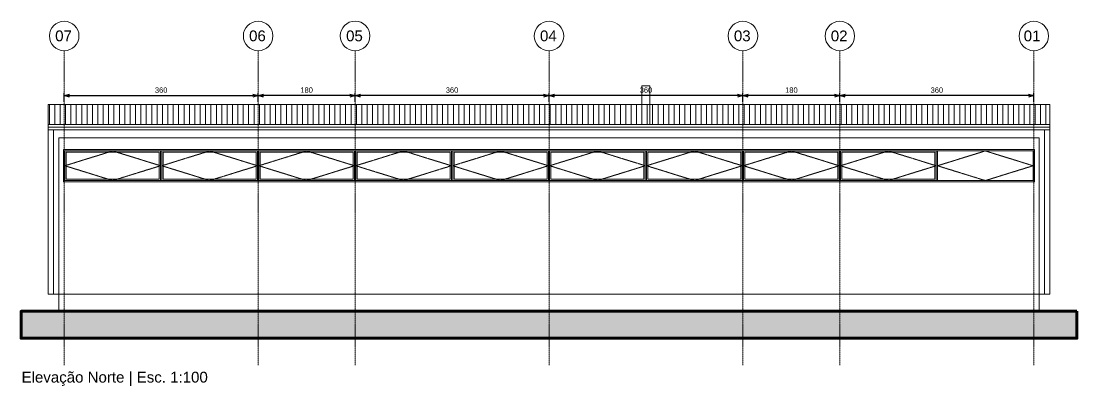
# Model space of a CAD drawing. Header units: metres. Extents: x -541 to 3567, y -3379 to 77.
# Drawn here: x -436 to 1524, y -600 to 77 of the extents above; entities that cross this region are included whole.
import ezdxf

# ---------------------------------------------------------------- set-up
doc = ezdxf.new("R2010")
doc.units = ezdxf.units.M
doc.header["$LTSCALE"] = 0.2
doc.header["$PDMODE"] = 3
doc.linetypes.add('ACAD_ISO10W100', pattern=[18, 12, -3, 0, -3])
doc.linetypes.add('HIDDEN2', pattern=[4.7625, 3.175, -1.5875])
doc.layers.add('COTAS E ANOTAÇÕES', color=150, linetype='Continuous')
for name, color, linetype, lineweight in [('EIXOS', 8, 'ACAD_ISO10W100', 9), ('HACH_LINHAS', 8, 'Continuous', 9), ('HACH_SÓLIDAS', 252, 'Continuous', 9), ('LINHA FINA', 1, 'Continuous', 9), ('LINHA GROSSA', 6, 'Continuous', 60), ('PROJEÇAO', 30, 'HIDDEN2', 9)]:
    doc.layers.add(name, color=color, linetype=linetype, lineweight=lineweight)
doc.styles.add('0E1 2mm', font='arial.ttf', dxfattribs={"height": 2})
doc.styles.get("Standard").update_dxf_attribs({"font": 'arial.ttf'})
doc.dimstyles.get("Standard").update_dxf_attribs({"dimtxt": 10, "dimasz": 10, "dimexe": 5, "dimexo": 5, "dimgap": 5, "dimtad": 1, "dimdec": 0, "dimzin": 0, "dimdsep": 46, "dimtxsty": 'Standard', "dimblk": 'OPEN30', "dimcen": 2, "dimadec": 0, "dimazin": 0, "dimtfac": 1, "dimtdec": 0, "dimtofl": 0, "dimtmove": 0, "dimatfit": 3, "dimfxl": 1, "dimtolj": 1, "dimtzin": 0, "dimarcsym": 0})

# ---------------------------------------------------------------- blocks, each defined once
blk = doc.blocks.new('_Open30')
at = {"color": 0, "linetype": 'ByBlock', "lineweight": -2}
for p, q in [((-1, 0.27), (0, 0)), ((0, 0), (-1, -0.27)), ((0, 0), (-1, 0))]:
    blk.add_line(p, q, dxfattribs=at)
blk = doc.blocks.new('*D45')
at = {"layer": 'COTAS E ANOTAÇÕES', "color": 0, "lineweight": -2, "transparency": 16777216}
for p, q in [((1083.7, -73.1), (1083.7, -56.3)), ((1443.7, -73.1), (1443.7, -56.3)), ((1433.7, -61.3), (1093.7, -61.3))]:
    blk.add_line(p, q, dxfattribs=at)
at = {"layer": 'Defpoints', "color": 0, "transparency": 16777216}
for p in [(1083.7, -61.3), (1083.7, -78.1), (1443.7, -78.1)]:
    blk.add_point(p, dxfattribs=at)
at = {"layer": 'COTAS E ANOTAÇÕES', "color": 0, "lineweight": -2, "transparency": 16777216, "xscale": 10, "yscale": 10, "zscale": 10, "rotation": 180}
blk.add_blockref('_Open30', (1083.7, -61.3), dxfattribs=at)
at = {"layer": 'COTAS E ANOTAÇÕES', "color": 0, "lineweight": -2, "transparency": 16777216, "xscale": 10, "yscale": 10, "zscale": 10}
blk.add_blockref('_Open30', (1443.7, -61.3), dxfattribs=at)
at = {"layer": 'COTAS E ANOTAÇÕES', "color": 0, "transparency": 16777216, "insert": (1263.7, -51.2), "char_height": 10, "attachment_point": 5}
blk.add_mtext('\\A1;360', dxfattribs=at)
blk = doc.blocks.new('*D46')
at = {"layer": 'COTAS E ANOTAÇÕES', "color": 0, "lineweight": -2, "transparency": 16777216}
for p, q in [((903.7, -73.1), (903.7, -56.3)), ((1083.7, -73.1), (1083.7, -56.3)), ((1073.7, -61.3), (913.7, -61.3))]:
    blk.add_line(p, q, dxfattribs=at)
at = {"layer": 'Defpoints', "color": 0, "transparency": 16777216}
for p in [(903.7, -61.3), (903.7, -78.1), (1083.7, -78.1)]:
    blk.add_point(p, dxfattribs=at)
at = {"layer": 'COTAS E ANOTAÇÕES', "color": 0, "lineweight": -2, "transparency": 16777216, "xscale": 10, "yscale": 10, "zscale": 10, "rotation": 180}
blk.add_blockref('_Open30', (903.7, -61.3), dxfattribs=at)
at = {"layer": 'COTAS E ANOTAÇÕES', "color": 0, "lineweight": -2, "transparency": 16777216, "xscale": 10, "yscale": 10, "zscale": 10}
blk.add_blockref('_Open30', (1083.7, -61.3), dxfattribs=at)
at = {"layer": 'COTAS E ANOTAÇÕES', "color": 0, "transparency": 16777216, "insert": (993.7, -51.2), "char_height": 10, "attachment_point": 5}
blk.add_mtext('\\A1;180', dxfattribs=at)
blk = doc.blocks.new('*D47')
at = {"layer": 'COTAS E ANOTAÇÕES', "color": 0, "lineweight": -2, "transparency": 16777216}
for p, q in [((543.7, -73.1), (543.7, -56.3)), ((903.7, -73.1), (903.7, -56.3)), ((893.7, -61.3), (553.7, -61.3))]:
    blk.add_line(p, q, dxfattribs=at)
at = {"layer": 'Defpoints', "color": 0, "transparency": 16777216}
for p in [(543.7, -61.3), (543.7, -78.1), (903.7, -78.1)]:
    blk.add_point(p, dxfattribs=at)
at = {"layer": 'COTAS E ANOTAÇÕES', "color": 0, "lineweight": -2, "transparency": 16777216, "xscale": 10, "yscale": 10, "zscale": 10, "rotation": 180}
blk.add_blockref('_Open30', (543.7, -61.3), dxfattribs=at)
at = {"layer": 'COTAS E ANOTAÇÕES', "color": 0, "lineweight": -2, "transparency": 16777216, "xscale": 10, "yscale": 10, "zscale": 10}
blk.add_blockref('_Open30', (903.7, -61.3), dxfattribs=at)
at = {"layer": 'COTAS E ANOTAÇÕES', "color": 0, "transparency": 16777216, "insert": (723.7, -51.2), "char_height": 10, "attachment_point": 5}
blk.add_mtext('\\A1;360', dxfattribs=at)
blk = doc.blocks.new('*D48')
at = {"layer": 'COTAS E ANOTAÇÕES', "color": 0, "lineweight": -2, "transparency": 16777216}
for p, q in [((183.7, -73.1), (183.7, -56.3)), ((543.7, -73.1), (543.7, -56.3)), ((533.7, -61.3), (193.7, -61.3))]:
    blk.add_line(p, q, dxfattribs=at)
at = {"layer": 'Defpoints', "color": 0, "transparency": 16777216}
for p in [(183.7, -61.3), (183.7, -78.1), (543.7, -78.1)]:
    blk.add_point(p, dxfattribs=at)
at = {"layer": 'COTAS E ANOTAÇÕES', "color": 0, "lineweight": -2, "transparency": 16777216, "xscale": 10, "yscale": 10, "zscale": 10, "rotation": 180}
blk.add_blockref('_Open30', (183.7, -61.3), dxfattribs=at)
at = {"layer": 'COTAS E ANOTAÇÕES', "color": 0, "lineweight": -2, "transparency": 16777216, "xscale": 10, "yscale": 10, "zscale": 10}
blk.add_blockref('_Open30', (543.7, -61.3), dxfattribs=at)
at = {"layer": 'COTAS E ANOTAÇÕES', "color": 0, "transparency": 16777216, "insert": (363.7, -51.2), "char_height": 10, "attachment_point": 5}
blk.add_mtext('\\A1;360', dxfattribs=at)
blk = doc.blocks.new('*D49')
at = {"layer": 'COTAS E ANOTAÇÕES', "color": 0, "lineweight": -2, "transparency": 16777216}
for p, q in [((3.7, -73.1), (3.7, -56.3)), ((183.7, -73.1), (183.7, -56.3)), ((173.7, -61.3), (13.7, -61.3))]:
    blk.add_line(p, q, dxfattribs=at)
at = {"layer": 'Defpoints', "color": 0, "transparency": 16777216}
for p in [(3.7, -61.3), (3.7, -78.1), (183.7, -78.1)]:
    blk.add_point(p, dxfattribs=at)
at = {"layer": 'COTAS E ANOTAÇÕES', "color": 0, "lineweight": -2, "transparency": 16777216, "xscale": 10, "yscale": 10, "zscale": 10, "rotation": 180}
blk.add_blockref('_Open30', (3.7, -61.3), dxfattribs=at)
at = {"layer": 'COTAS E ANOTAÇÕES', "color": 0, "lineweight": -2, "transparency": 16777216, "xscale": 10, "yscale": 10, "zscale": 10}
blk.add_blockref('_Open30', (183.7, -61.3), dxfattribs=at)
at = {"layer": 'COTAS E ANOTAÇÕES', "color": 0, "transparency": 16777216, "insert": (93.7, -51.2), "char_height": 10, "attachment_point": 5}
blk.add_mtext('\\A1;180', dxfattribs=at)
blk = doc.blocks.new('*D50')
at = {"layer": 'COTAS E ANOTAÇÕES', "color": 0, "lineweight": -2, "transparency": 16777216}
for p, q in [((-356.3, -73.1), (-356.3, -56.3)), ((3.7, -73.1), (3.7, -56.3)), ((-346.3, -61.3), (-6.3, -61.3))]:
    blk.add_line(p, q, dxfattribs=at)
at = {"layer": 'Defpoints', "color": 0, "transparency": 16777216}
for p in [(-356.3, -78.1), (3.7, -61.3), (3.7, -78.1)]:
    blk.add_point(p, dxfattribs=at)
at = {"layer": 'COTAS E ANOTAÇÕES', "color": 0, "lineweight": -2, "transparency": 16777216, "xscale": 10, "yscale": 10, "zscale": 10, "rotation": 180}
blk.add_blockref('_Open30', (-356.3, -61.3), dxfattribs=at)
at = {"layer": 'COTAS E ANOTAÇÕES', "color": 0, "lineweight": -2, "transparency": 16777216, "xscale": 10, "yscale": 10, "zscale": 10}
blk.add_blockref('_Open30', (3.7, -61.3), dxfattribs=at)
at = {"layer": 'COTAS E ANOTAÇÕES', "color": 0, "transparency": 16777216, "insert": (-176.3, -51.2), "char_height": 10, "attachment_point": 5}
blk.add_mtext('\\A1;360', dxfattribs=at)

msp = doc.modelspace()

# ---------------------------------------------------------------- hatches: boundary and pattern name
at = {"layer": 'HACH_LINHAS'}
h = msp.add_hatch(dxfattribs=at)
h.set_pattern_fill('_USER', color=256, scale=10, angle=90, pattern_type=0)
h.set_pattern_definition([(90, (2466.129, 613.767), (-10, 6e-16), [])])
h.paths.add_polyline_path([(1473.7, -78.1), (1443.7, -78.1), (1443.7, -114.6), (1473.7, -114.6)])
h.paths.add_polyline_path([(1443.7, -78.1), (1083.7, -78.1), (1083.7, -114.6), (1443.7, -114.6)])
h.paths.add_polyline_path([(1083.7, -78.1), (903.7, -78.1), (903.7, -114.6), (1083.7, -114.6)])
h.paths.add_polyline_path([(903.7, -78.1), (731.2, -78.1), (731.2, -114.6), (903.7, -114.6)])
h.paths.add_polyline_path([(731.2, -78.1), (716.2, -78.1), (716.2, -114.6), (731.2, -114.6)])
h.paths.add_polyline_path([(716.2, -78.1), (543.7, -78.1), (543.7, -114.6), (716.2, -114.6)])
h.paths.add_polyline_path([(543.7, -78.1), (183.7, -78.1), (183.7, -114.6), (543.7, -114.6)])
h.paths.add_polyline_path([(183.7, -78.1), (3.7, -78.1), (3.7, -114.6), (183.7, -114.6)])
h.paths.add_polyline_path([(3.7, -78.1), (-356.3, -78.1), (-356.3, -114.6), (3.7, -114.6)])
h.paths.add_polyline_path([(-356.3, -78.1), (-386.3, -78.1), (-386.3, -114.6), (-356.3, -114.6)])
at = {"layer": 'HACH_SÓLIDAS'}
h = msp.add_hatch(color=7, dxfattribs=at)
h.dxf.hatch_style = 1
h.paths.add_polyline_path([(1523.7, -461.4), (-436.3, -461.4), (-436.3, -511.4), (1523.7, -511.4)])

# ---------------------------------------------------------------- linework, layer by layer
at = {"layer": 'EIXOS'}
for points in [[(-356.3, -561.4), (-356.3, 21.9)], [(3.7, -561.4), (3.7, 21.9)], [(183.7, -561.4), (183.7, 21.9)], [(543.7, -561.4), (543.7, 21.9)], [(903.7, -561.4), (903.7, 21.9)], [(1083.7, -561.4), (1083.7, 21.9)], [(1443.7, -561.4), (1443.7, 21.9)]]:
    msp.add_lwpolyline(points, dxfattribs=at)
at = {"layer": 'EIXOS', "linetype": 'Continuous'}
for centre, radius in [((-356.3, 49.3), 27.4), ((3.7, 49.3), 27.4), ((183.7, 49.3), 27.5), ((543.7, 49.2), 27.4), ((903.7, 49.3), 27.4), ((1083.7, 49.2), 27.3), ((1443.7, 49.2), 27.3)]:
    msp.add_circle(centre, radius, dxfattribs=at)
at = {"layer": 'LINHA FINA'}
for points in [[(731.2, -114.6), (731.2, -43.4), (731.2, -43.4), (716.2, -43.4), (716.2, -114.6)], [(-386.3, -114.6), (-386.3, -78.1), (1473.7, -78.1), (1473.7, -114.6)], [(-386.3, -429.5), (-386.3, -114.6), (1473.7, -114.6), (1473.7, -429.5)], [(1473.7, -429.5), (1473.7, -114.6), (-386.3, -114.6), (-386.3, -429.5)], [(-386.3, -114.6), (1473.7, -114.6)], [(-386.3, -119.6), (1473.7, -119.6)], [(-386.3, -124.5), (1473.7, -124.5)], [(1463.7, -429.5), (1463.7, -124.6), (-376.3, -124.6), (-376.3, -429.5)], [(1453.7, -429.5), (1453.7, -139.5), (-366.3, -139.5), (-366.3, -429.5)], [(-386.3, -429.5), (-376.3, -429.5)], [(-376.3, -429.5), (-366.3, -429.5)], [(-366.3, -429.5), (-366.3, -461.4)], [(1453.7, -429.5), (1463.7, -429.5)], [(1453.7, -429.5), (1453.7, -461.4)], [(1463.7, -429.5), (1473.7, -429.5)]]:
    msp.add_lwpolyline(points, dxfattribs=at)
for points in [[(-386.3, -429.5), (1473.7, -429.5), (1473.7, -114.6), (-386.3, -114.6)], [(-356.3, -114.6), (-386.3, -114.6), (-386.3, -114.6), (-356.3, -114.6)], [(1473.7, -114.6), (1443.7, -114.6), (1443.7, -114.6), (1473.7, -114.6)], [(-357.5, -161.4), (1444.9, -161.4), (1444.9, -221.4), (-357.5, -221.4)], [(-355.1, -163.9), (1442.4, -163.9), (1442.4, -218.9), (-355.1, -218.9)], [(-355.1, -163.9), (-177.5, -163.9), (-177.5, -218.9), (-355.1, -218.9)], [(-352.6, -166.4), (-180, -166.4), (-180, -216.4), (-352.6, -216.4)], [(-177.5, -163.9), (-175.1, -163.9), (-175.1, -218.9), (-177.5, -218.9)], [(-175.1, -163.9), (2.5, -163.9), (2.5, -218.9), (-175.1, -218.9)], [(-172.6, -166.4), (0, -166.4), (0, -216.4), (-172.6, -216.4)], [(2.5, -163.9), (4.9, -163.9), (4.9, -218.9), (2.5, -218.9)], [(4.9, -218.9), (182.5, -218.9), (182.5, -163.9), (4.9, -163.9)], [(7.4, -216.4), (180, -216.4), (180, -166.4), (7.4, -166.4)], [(182.5, -163.9), (184.9, -163.9), (184.9, -218.9), (182.5, -218.9)], [(184.9, -163.9), (362.4, -163.9), (362.4, -218.9), (184.9, -218.9)], [(187.4, -166.4), (360, -166.4), (360, -216.4), (187.4, -216.4)], [(362.4, -163.9), (364.9, -163.9), (364.9, -218.9), (362.4, -218.9)], [(364.9, -163.9), (542.5, -163.9), (542.5, -218.9), (364.9, -218.9)], [(367.4, -166.4), (540, -166.4), (540, -216.4), (367.4, -216.4)], [(542.5, -163.9), (544.9, -163.9), (544.9, -218.9), (542.5, -218.9)], [(544.9, -163.9), (722.5, -163.9), (722.5, -218.9), (544.9, -218.9)], [(722.5, -163.9), (544.9, -163.9), (544.9, -218.9), (722.5, -218.9)], [(547.4, -166.4), (720, -166.4), (720, -216.4), (547.4, -216.4)], [(722.5, -163.9), (724.9, -163.9), (724.9, -218.9), (722.5, -218.9)], [(724.9, -163.9), (722.5, -163.9), (722.5, -218.9), (724.9, -218.9)], [(902.4, -163.9), (724.9, -163.9), (724.9, -218.9), (902.4, -218.9)], [(900, -166.4), (727.4, -166.4), (727.4, -216.4), (900, -216.4)], [(902.4, -163.9), (904.9, -163.9), (904.9, -218.9), (902.4, -218.9)], [(904.9, -163.9), (902.4, -163.9), (902.4, -218.9), (904.9, -218.9)], [(1082.4, -218.9), (904.9, -218.9), (904.9, -163.9), (1082.4, -163.9)], [(1080, -216.4), (907.4, -216.4), (907.4, -166.4), (1080, -166.4)], [(1084.9, -163.9), (1082.4, -163.9), (1082.4, -218.9), (1084.9, -218.9)], [(1082.4, -163.9), (1084.9, -163.9), (1084.9, -218.9), (1082.4, -218.9)], [(1262.5, -163.9), (1084.9, -163.9), (1084.9, -218.9), (1262.5, -218.9)], [(1260, -166.4), (1087.4, -166.4), (1087.4, -216.4), (1260, -216.4)], [(1262.5, -163.9), (1264.9, -163.9), (1264.9, -218.9), (1262.5, -218.9)]]:
    msp.add_lwpolyline(points, close=True, dxfattribs=at)
at = {"layer": 'LINHA GROSSA'}
msp.add_lwpolyline([(1523.7, -461.4), (-436.3, -461.4), (-436.3, -511.4), (1523.7, -511.4)], close=True, dxfattribs=at)
at = {"layer": 'PROJEÇAO'}
for points in [[(-355.1, -191.4), (-266.3, -163.9), (-177.5, -191.4), (-266.3, -218.9), (-355.1, -191.4)], [(-175.1, -191.4), (-86.3, -163.9), (2.5, -191.4), (-86.3, -218.9), (-175.1, -191.4)], [(93.7, -163.9), (182.5, -191.4), (93.7, -218.9), (4.9, -191.4), (93.7, -163.9)], [(273.7, -163.9), (184.9, -191.4), (273.7, -218.9), (362.4, -191.4), (273.7, -163.9)], [(542.5, -191.4), (453.7, -163.9), (364.9, -191.4), (453.7, -218.9), (542.5, -191.4)], [(544.9, -191.4), (633.7, -163.9), (722.5, -191.4), (633.7, -218.9), (544.9, -191.4)], [(813.7, -163.9), (902.4, -191.4), (813.7, -218.9), (724.9, -191.4), (813.7, -163.9)], [(993.7, -163.9), (904.9, -191.4), (993.7, -218.9), (1082.4, -191.4), (993.7, -163.9)], [(1262.5, -191.4), (1173.7, -163.9), (1084.9, -191.4), (1173.7, -218.9), (1262.5, -191.4)], [(1442.4, -191.4), (1353.7, -163.9), (1264.9, -191.4), (1353.7, -218.9), (1442.4, -191.4)]]:
    msp.add_lwpolyline(points, dxfattribs=at)

# ---------------------------------------------------------------- texts
at = {"layer": 'COTAS E ANOTAÇÕES', "insert": (-435.5, -573.5), "char_height": 20, "attachment_point": 1, "style": '0E1 2mm'}
msp.add_mtext_dynamic_manual_height_columns('Elevação Norte | Esc. 1:100', width=484.526, gutter_width=1, heights=[0], dxfattribs=at)
at = {"layer": 'EIXOS', "linetype": 'Continuous', "char_height": 20, "attachment_point": 3, "style": '0E1 2mm'}
for s, insert in [('07', (-342, 59.5)), ('06', (18, 59.5)), ('05', (198.1, 59.5)), ('04', (558, 59.5)), ('03', (918, 59.5)), ('02', (1097.9, 59.4)), ('01', (1456.1, 59.4))]:
    msp.add_mtext_dynamic_manual_height_columns(s, width=0.299, gutter_width=1, heights=[0], dxfattribs=dict(at, insert=insert))

# ---------------------------------------------------------------- dimensions: what is measured, and where the dimension line sits
at = {"layer": 'COTAS E ANOTAÇÕES'}
dim = msp.add_linear_dim(base=(3.7, -61.3), p1=(-356.3, -78.1), p2=(3.7, -78.1), dimstyle='Standard', dxfattribs=at)
dim.commit()
dim.dimension.update_dxf_attribs({"geometry": '*D50', "text_midpoint": (-176.3, -51.2)})
for base, p1, p2, picture, middle in [((3.7, -61.3), (183.7, -78.1), (3.7, -78.1), '*D49', (93.7, -51.2)), ((183.7, -61.3), (543.7, -78.1), (183.7, -78.1), '*D48', (363.7, -51.2)), ((543.7, -61.3), (903.7, -78.1), (543.7, -78.1), '*D47', (723.7, -51.2)), ((903.7, -61.3), (1083.7, -78.1), (903.7, -78.1), '*D46', (993.7, -51.2)), ((1083.7, -61.3), (1443.7, -78.1), (1083.7, -78.1), '*D45', (1263.7, -51.2))]:
    dim = msp.add_linear_dim(base=base, p1=p1, p2=p2, angle=180, dimstyle='Standard', dxfattribs=at)
    dim.commit()
    dim.dimension.update_dxf_attribs({"geometry": picture, "text_midpoint": middle})

doc.saveas('drawing.dxf')
